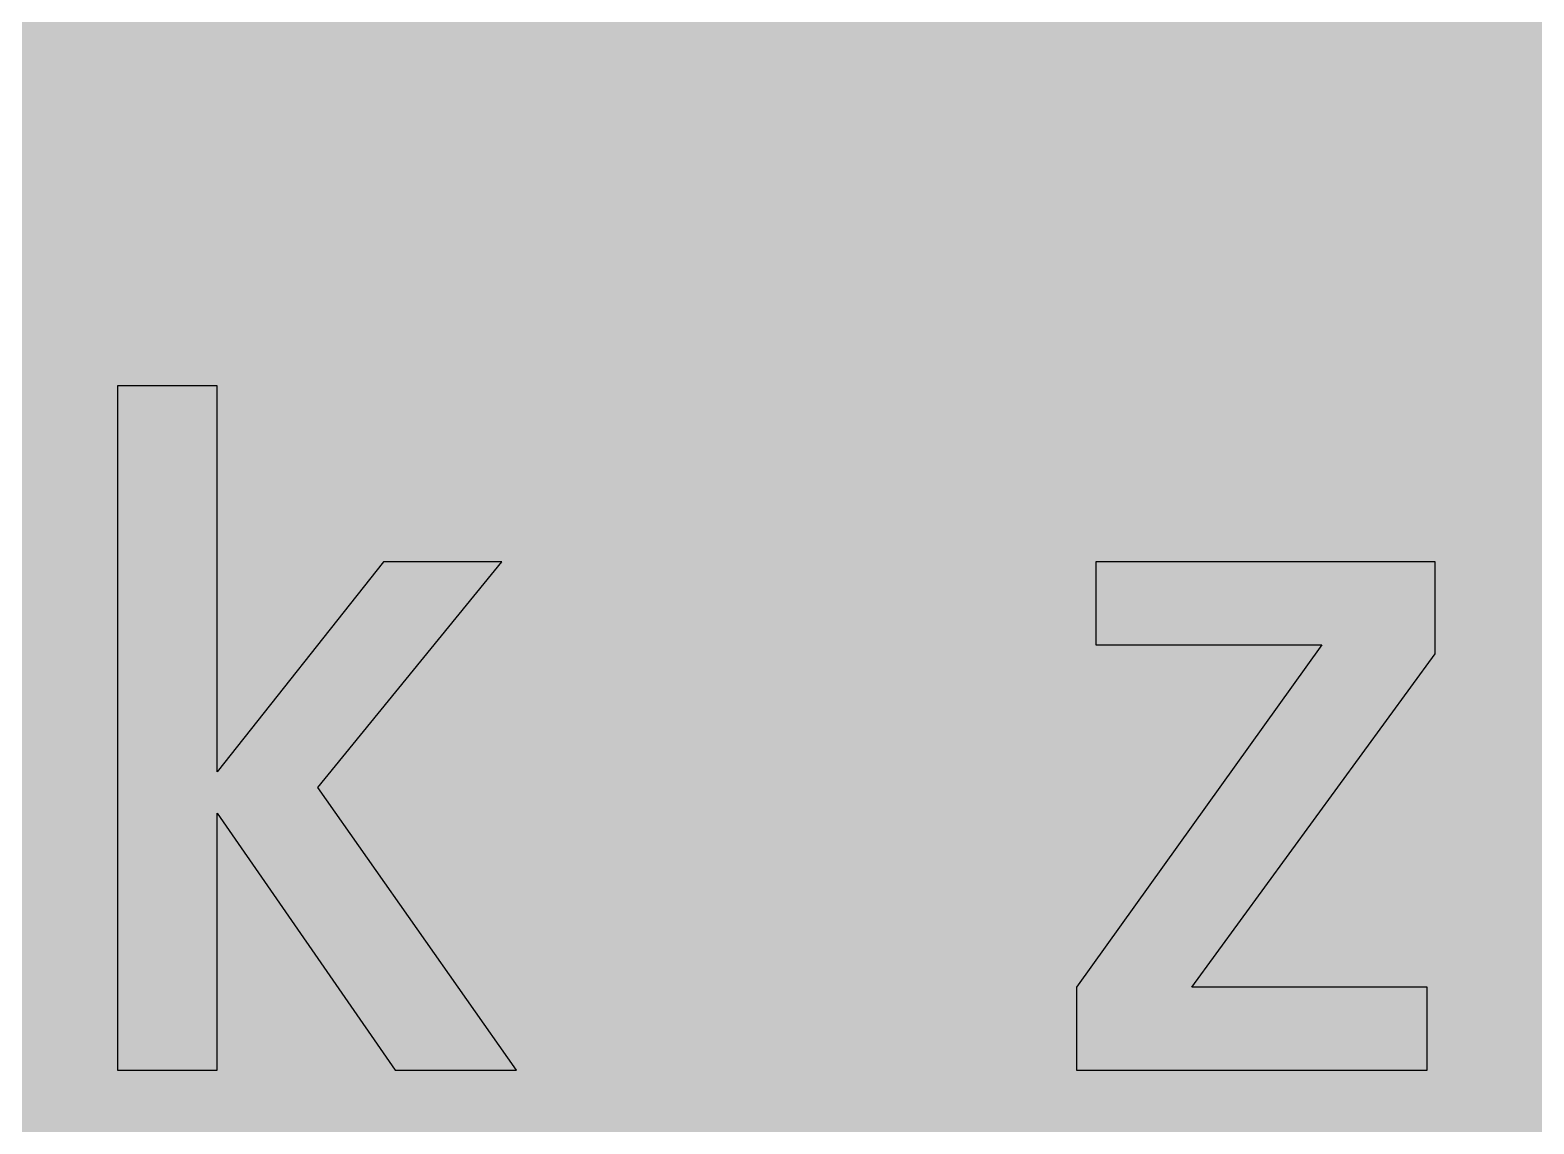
# Model space of a CAD drawing. Header units: millimetres. Extents: x 0 to 212, y 0 to 159.
# Drawn here: x 54.3 to 108.6, y 66.9 to 106.4 of the extents above; entities that cross this region are included whole.
import ezdxf

# ---------------------------------------------------------------- set-up
doc = ezdxf.new("R2010")
doc.units = ezdxf.units.MM

msp = doc.modelspace()

# ---------------------------------------------------------------- hatches: boundary and pattern name
for color, points in [(254, [(14.1633, 0.0536), (13.9878, 0.0533), (13.8125, 0.0559), (13.6373, 0.061), (13.462, 0.0686), (13.2893, 0.0787), (13.114, 0.0914), (12.9413, 0.1041), (12.7686, 0.1219), (12.5959, 0.1397), (12.4231, 0.16), (12.2504, 0.1829), (12.0777, 0.2057), (11.9075, 0.2337), (11.7373, 0.2616), (11.5672, 0.2921), (11.397, 0.3251), (11.2268, 0.3607), (11.0592, 0.3988), (10.8915, 0.4369), (10.7239, 0.4775), (10.5562, 0.5207), (10.3886, 0.5664), (10.2235, 0.6121), (10.0584, 0.6629), (9.8933, 0.7137), (9.7307, 0.7671), (9.5682, 0.8204), (9.4056, 0.8788), (9.2431, 0.9373), (9.083, 0.9982), (8.923, 1.0617), (8.763, 1.1252), (8.6055, 1.1938), (8.4455, 1.2624), (8.2906, 1.331), (8.1331, 1.4046), (7.9781, 1.4783), (7.8232, 1.5545), (7.6708, 1.6332), (7.5184, 1.7145), (7.366, 1.7958), (7.2161, 1.8796), (7.0663, 1.966), (6.919, 2.0523), (6.7716, 2.1438), (6.6243, 2.2352), (6.4795, 2.3266), (6.3348, 2.4232), (6.19, 2.5197), (6.0477, 2.6187), (5.908, 2.7178), (5.7683, 2.8194), (5.6286, 2.9235), (5.4915, 3.0302), (5.3543, 3.1369), (5.2197, 3.2461), (5.0851, 3.3579), (4.953, 3.4722), (4.8209, 3.5865), (4.6914, 3.7033), (4.5644, 3.8202), (4.4348, 3.9395), (4.3104, 4.0615), (4.1859, 4.1859), (4.0615, 4.3104), (3.9395, 4.4348), (3.8202, 4.5618), (3.7033, 4.6914), (3.5865, 4.8209), (3.4722, 4.953), (3.3579, 5.0851), (3.2487, 5.2197), (3.1369, 5.3543), (3.0302, 5.4915), (2.9235, 5.6286), (2.8194, 5.7683), (2.7178, 5.908), (2.6187, 6.0477), (2.5197, 6.19), (2.4232, 6.3348), (2.3266, 6.477), (2.2352, 6.6243), (2.1438, 6.7691), (2.0523, 6.919), (1.966, 7.0663), (1.8796, 7.2161), (1.7958, 7.366), (1.7145, 7.5184), (1.6332, 7.6708), (1.5545, 7.8232), (1.4783, 7.9781), (1.4046, 8.1331), (1.331, 8.2906), (1.2598, 8.4455), (1.1913, 8.603), (1.1252, 8.763), (1.0592, 8.923), (0.9982, 9.083), (0.9373, 9.2431), (0.8763, 9.4056), (0.8204, 9.5682), (0.7645, 9.7307), (0.7112, 9.8933), (0.6604, 10.0584), (0.6121, 10.2235), (0.5639, 10.3911), (0.5207, 10.5562), (0.4775, 10.7239), (0.4343, 10.8915), (0.3962, 11.0592), (0.3607, 11.2268), (0.3251, 11.397), (0.2921, 11.5672), (0.2616, 11.7373), (0.2311, 11.9075), (0.2057, 12.0802), (0.1803, 12.2504), (0.1575, 12.4231), (0.1372, 12.5959), (0.1194, 12.7686), (0.1041, 12.9413), (0.0889, 13.1166), (0.0787, 13.2893), (0.0686, 13.4645), (0.061, 13.6373), (0.0559, 13.8125), (0.0508, 13.9878), (0.0508, 14.163), (0.0522, 144.6925), (0.0508, 144.8664), (0.0559, 145.0416), (0.061, 145.2169), (0.0686, 145.3896), (0.0787, 145.5649), (0.0889, 145.7376), (0.1041, 145.9128), (0.1194, 146.0856), (0.1372, 146.2583), (0.1575, 146.431), (0.1803, 146.6037), (0.2057, 146.7739), (0.2311, 146.9466), (0.2616, 147.1168), (0.2921, 147.287), (0.3251, 147.4572), (0.3607, 147.6248), (0.3962, 147.795), (0.4343, 147.9626), (0.4775, 148.1303), (0.5207, 148.2979), (0.5639, 148.463), (0.6121, 148.6281), (0.6604, 148.7932), (0.7112, 148.9583), (0.7645, 149.1234), (0.8204, 149.286), (0.8763, 149.4485), (0.9373, 149.6111), (0.9982, 149.7711), (1.0592, 149.9311), (1.1252, 150.0911), (1.1913, 150.2486), (1.2598, 150.4061), (1.331, 150.5636), (1.4046, 150.7185), (1.4783, 150.876), (1.5545, 151.0284), (1.6332, 151.1833), (1.7145, 151.3357), (1.7958, 151.4856), (1.8796, 151.638), (1.966, 151.7879), (2.0523, 151.9352), (2.1438, 152.0825), (2.2352, 152.2298), (2.3266, 152.3746), (2.4232, 152.5194), (2.5197, 152.6616), (2.6187, 152.8039), (2.7178, 152.9461), (2.8194, 153.0858), (2.9235, 153.2255), (3.0302, 153.3627), (3.1369, 153.4973), (3.2487, 153.6344), (3.3579, 153.7665), (3.4722, 153.8986), (3.5865, 154.0307), (3.7033, 154.1602), (3.8202, 154.2898), (3.9395, 154.4168), (4.0615, 154.5438), (4.1859, 154.6682), (4.3104, 154.7901), (4.4348, 154.9121), (4.5644, 155.034), (4.6914, 155.1508), (4.8209, 155.2677), (4.953, 155.382), (5.0851, 155.4937), (5.2197, 155.6055), (5.3543, 155.7147), (5.4915, 155.8239), (5.6286, 155.9281), (5.7683, 156.0322), (5.908, 156.1338), (6.0477, 156.2354), (6.19, 156.3345), (6.3348, 156.431), (6.4795, 156.525), (6.6243, 156.6189), (6.7716, 156.7104), (6.919, 156.7993), (7.0663, 156.8882), (7.2161, 156.9745), (7.366, 157.0584), (7.5184, 157.1396), (7.6708, 157.2209), (7.8232, 157.2971), (7.9781, 157.3733), (8.1331, 157.4495), (8.2906, 157.5206), (8.4455, 157.5918), (8.6055, 157.6603), (8.763, 157.7289), (8.923, 157.7924), (9.083, 157.8559), (9.2431, 157.9169), (9.4056, 157.9753), (9.5682, 158.0337), (9.7307, 158.0871), (9.8933, 158.1404), (10.0584, 158.1912), (10.2235, 158.242), (10.3886, 158.2877), (10.5562, 158.3334), (10.7239, 158.3766), (10.8915, 158.4173), (11.0592, 158.4579), (11.2268, 158.4935), (11.397, 158.529), (11.5672, 158.562), (11.7373, 158.5925), (11.9075, 158.6205), (12.0777, 158.6484), (12.2504, 158.6713), (12.4231, 158.6941), (12.5959, 158.7144), (12.7686, 158.7322), (12.9413, 158.75), (13.114, 158.7627), (13.2893, 158.7754), (13.462, 158.7856), (13.6373, 158.7932), (13.8125, 158.7983), (13.9878, 158.8008), (14.163, 158.8033), (197.6078, 158.8036), (197.7822, 158.8008), (197.9574, 158.7983), (198.1327, 158.7932), (198.3054, 158.7856), (198.4807, 158.7754), (198.6534, 158.7627), (198.8287, 158.75), (199.0014, 158.7322), (199.1741, 158.7144), (199.3468, 158.6941), (199.5195, 158.6713), (199.6897, 158.6484), (199.8624, 158.6205), (200.0326, 158.5925), (200.2028, 158.562), (200.373, 158.529), (200.5432, 158.4935), (200.7108, 158.4579), (200.8784, 158.4173), (201.0461, 158.3766), (201.2137, 158.3334), (201.3788, 158.2877), (201.5465, 158.242), (201.7116, 158.1912), (201.8767, 158.1404), (202.0392, 158.0871), (202.2018, 158.0337), (202.3643, 157.9753), (202.5269, 157.9169), (202.6869, 157.8559), (202.8469, 157.7924), (203.007, 157.7289), (203.167, 157.6603), (203.3245, 157.5918), (203.4794, 157.5206), (203.6369, 157.4495), (203.7918, 157.3733), (203.9468, 157.2971), (204.0992, 157.2209), (204.2516, 157.1396), (204.404, 157.0584), (204.5538, 156.9745), (204.7037, 156.8882), (204.8535, 156.7993), (205.0009, 156.7104), (205.1456, 156.6189), (205.293, 156.525), (205.4352, 156.431), (205.58, 156.3345), (205.7222, 156.2354), (205.8619, 156.1338), (206.0016, 156.0322), (206.1413, 155.9281), (206.2785, 155.8239), (206.4156, 155.7147), (206.5503, 155.6055), (206.6849, 155.4937), (206.817, 155.382), (206.949, 155.2677), (207.0786, 155.1508), (207.2081, 155.034), (207.3351, 154.9121), (207.4596, 154.7901), (207.584, 154.6682), (207.7085, 154.5438), (207.8304, 154.4168), (207.9498, 154.2898), (208.0666, 154.1602), (208.1835, 154.0307), (208.2978, 153.8986), (208.4121, 153.7665), (208.5238, 153.6344), (208.6331, 153.4973), (208.7397, 153.3627), (208.8464, 153.2255), (208.9506, 153.0858), (209.0522, 152.9461), (209.1512, 152.8039), (209.2503, 152.6616), (209.3468, 152.5194), (209.4433, 152.3746), (209.5348, 152.2298), (209.6262, 152.0825), (209.7176, 151.9352), (209.804, 151.7879), (209.8904, 151.638), (209.9742, 151.4856), (210.0555, 151.3357), (210.1367, 151.1833), (210.2155, 151.0284), (210.2917, 150.876), (210.3653, 150.7185), (210.439, 150.5636), (210.5076, 150.4061), (210.5762, 150.2486), (210.6447, 150.0911), (210.7082, 149.9311), (210.7717, 149.7711), (210.8327, 149.6111), (210.8911, 149.4485), (210.9495, 149.286), (211.0029, 149.1234), (211.0562, 148.9583), (211.107, 148.7932), (211.1578, 148.6281), (211.2035, 148.463), (211.2493, 148.2979), (211.2924, 148.1303), (211.3331, 147.9626), (211.3712, 147.795), (211.4093, 147.6248), (211.4448, 147.4572), (211.4779, 147.287), (211.5083, 147.1168), (211.5363, 146.9466), (211.5642, 146.7739), (211.5871, 146.6037), (211.6099, 146.431), (211.6303, 146.2583), (211.648, 146.0856), (211.6658, 145.9128), (211.6785, 145.7376), (211.6912, 145.5649), (211.7014, 145.3896), (211.709, 145.2169), (211.7141, 145.0416), (211.7166, 144.8664), (211.7166, 144.6911), (211.7189, 14.1647), (211.7166, 13.9878), (211.7141, 13.8125), (211.709, 13.6373), (211.7014, 13.4645), (211.6912, 13.2893), (211.6785, 13.1166), (211.6658, 12.9413), (211.648, 12.7686), (211.6303, 12.5959), (211.6099, 12.4231), (211.5871, 12.2504), (211.5642, 12.0802), (211.5363, 11.9075), (211.5083, 11.7373), (211.4779, 11.5672), (211.4448, 11.397), (211.4093, 11.2268), (211.3712, 11.0592), (211.3331, 10.8915), (211.2924, 10.7239), (211.2493, 10.5562), (211.2035, 10.3911), (211.1578, 10.2235), (211.107, 10.0584), (211.0562, 9.8933), (211.0029, 9.7307), (210.9495, 9.5682), (210.8911, 9.4056), (210.8327, 9.2431), (210.7717, 9.083), (210.7082, 8.923), (210.6447, 8.763), (210.5762, 8.603), (210.5076, 8.4455), (210.439, 8.2906), (210.3653, 8.1331), (210.2917, 7.9781), (210.2155, 7.8232), (210.1367, 7.6708), (210.0555, 7.5184), (209.9742, 7.366), (209.8904, 7.2161), (209.804, 7.0663), (209.7176, 6.919), (209.6262, 6.7691), (209.5348, 6.6243), (209.4433, 6.477), (209.3468, 6.3348), (209.2503, 6.19), (209.1512, 6.0477), (209.0522, 5.908), (208.9506, 5.7683), (208.8464, 5.6286), (208.7397, 5.4915), (208.6331, 5.3543), (208.5238, 5.2197), (208.4121, 5.0851), (208.2978, 4.953), (208.1835, 4.8209), (208.0666, 4.6914), (207.9498, 4.5618), (207.8304, 4.4348), (207.7085, 4.3104), (207.584, 4.1859), (207.4596, 4.0615), (207.3351, 3.9395), (207.2081, 3.8202), (207.0786, 3.7033), (206.949, 3.5865), (206.817, 3.4722), (206.6849, 3.3579), (206.5503, 3.2461), (206.4156, 3.1369), (206.2785, 3.0302), (206.1413, 2.9235), (206.0016, 2.8194), (205.8619, 2.7178), (205.7222, 2.6187), (205.58, 2.5197), (205.4352, 2.4232), (205.293, 2.3266), (205.1456, 2.2352), (205.0009, 2.1438), (204.8535, 2.0523), (204.7037, 1.966), (204.5538, 1.8796), (204.404, 1.7958), (204.2516, 1.7145), (204.0992, 1.6332), (203.9468, 1.5545), (203.7918, 1.4783), (203.6369, 1.4046), (203.4794, 1.331), (203.3245, 1.2624), (203.167, 1.1938), (203.007, 1.1252), (202.8469, 1.0617), (202.6869, 0.9982), (202.5269, 0.9373), (202.3643, 0.8788), (202.2018, 0.8204), (202.0392, 0.7671), (201.8767, 0.7137), (201.7116, 0.6629), (201.5465, 0.6121), (201.3788, 0.5664), (201.2137, 0.5207), (201.0461, 0.4775), (200.8784, 0.4369), (200.7108, 0.3988), (200.5432, 0.3607), (200.373, 0.3251), (200.2028, 0.2921), (200.0326, 0.2616), (199.8624, 0.2337), (199.6897, 0.2057), (199.5195, 0.1829), (199.3468, 0.16), (199.1741, 0.1397), (199.0014, 0.1219), (198.8287, 0.1041), (198.6534, 0.0914), (198.4807, 0.0787), (198.3054, 0.0686), (198.1327, 0.061), (197.9574, 0.0559), (197.7822, 0.0533), (197.6069, 0.0533)]), (59, [(61.0828, 68.8453), (61.0828, 78.1219), (67.5047, 68.8453), (71.8785, 68.8453), (64.7167, 79.0399), (71.3493, 87.1883), (67.08, 87.1883), (61.0828, 79.605), (61.0828, 93.5383), (57.4848, 93.5383), (57.4848, 68.8453)]), (59, [(105.0396, 83.8726), (105.0396, 87.1883), (92.7985, 87.1883), (92.7985, 84.1911), (100.9467, 84.1911), (92.093, 71.8439), (92.093, 68.8453), (104.757, 68.8453), (104.757, 71.8439), (96.2561, 71.8439)])]:
    msp.add_hatch(color=color).paths.add_polyline_path(points)
h = msp.add_hatch(color=59)
edge = h.paths.add_edge_path()
edge.add_line((80.7339, 84.5781), (80.8533, 84.5769))
edge.add_line((80.8533, 84.5769), (80.9701, 84.5744))
edge.add_line((80.9701, 84.5744), (81.087, 84.5744))
edge.add_line((81.087, 84.5744), (81.2013, 84.5693))
edge.add_line((81.2013, 84.5693), (81.313, 84.5668))
edge.add_line((81.313, 84.5668), (81.4222, 84.5617))
edge.add_line((81.4222, 84.5617), (81.5315, 84.5566))
edge.add_line((81.5315, 84.5566), (81.6381, 84.549))
edge.add_line((81.6381, 84.549), (81.7423, 84.5414))
edge.add_line((81.7423, 84.5414), (81.8464, 84.5312))
edge.add_line((81.8464, 84.5312), (81.948, 84.5236))
edge.add_line((81.948, 84.5236), (82.0471, 84.5109))
edge.add_line((82.0471, 84.5109), (82.1436, 84.4982))
edge.add_line((82.1436, 84.4982), (82.2401, 84.4855))
edge.add_line((82.2401, 84.4855), (82.3341, 84.4702))
edge.add_line((82.3341, 84.4702), (82.4255, 84.455))
edge.add_line((82.4255, 84.455), (82.5144, 84.4372))
edge.add_line((82.5144, 84.4372), (82.6033, 84.4194))
edge.add_line((82.6033, 84.4194), (82.6897, 84.3991))
edge.add_line((82.6897, 84.3991), (82.7735, 84.3763))
edge.add_line((82.7735, 84.3763), (82.8548, 84.3534))
edge.add_line((82.8548, 84.3534), (82.9361, 84.328))
edge.add_line((82.9361, 84.328), (83.0148, 84.3026))
edge.add_line((83.0148, 84.3026), (83.091, 84.2747))
edge.add_line((83.091, 84.2747), (83.1672, 84.2467))
edge.add_line((83.1672, 84.2467), (83.2383, 84.2162))
edge.add_line((83.2383, 84.2162), (83.3095, 84.1832))
edge.add_line((83.3095, 84.1832), (83.3806, 84.1502))
edge.add_line((83.3806, 84.1502), (83.4466, 84.1121))
edge.add_line((83.4466, 84.1121), (83.5127, 84.0765))
edge.add_line((83.5127, 84.0765), (83.5762, 84.0359))
edge.add_line((83.5762, 84.0359), (83.6371, 83.9953))
edge.add_line((83.6371, 83.9953), (83.6981, 83.9521))
edge.add_line((83.6981, 83.9521), (83.7565, 83.9064))
edge.add_line((83.7565, 83.9064), (83.8124, 83.8606))
edge.add_line((83.8124, 83.8606), (83.8657, 83.8098))
edge.add_line((83.8657, 83.8098), (83.9191, 83.759))
edge.add_line((83.9191, 83.759), (83.9699, 83.7082))
edge.add_line((83.9699, 83.7082), (84.0181, 83.6524))
edge.add_line((84.0181, 83.6524), (84.0638, 83.5939))
edge.add_line((84.0638, 83.5939), (84.1096, 83.5355))
edge.add_line((84.1096, 83.5355), (84.1527, 83.4746))
edge.add_line((84.1527, 83.4746), (84.1934, 83.4111))
edge.add_line((84.1934, 83.4111), (84.2315, 83.345))
edge.add_line((84.2315, 83.345), (84.2696, 83.2764))
edge.add_line((84.2696, 83.2764), (84.3051, 83.2079))
edge.add_line((84.3051, 83.2079), (84.3382, 83.1342))
edge.add_line((84.3382, 83.1342), (84.3686, 83.058))
edge.add_line((84.3686, 83.058), (84.3991, 82.9818))
edge.add_line((84.3991, 82.9818), (84.4271, 82.9005))
edge.add_line((84.4271, 82.9005), (84.4525, 82.8192))
edge.add_line((84.4525, 82.8192), (84.4753, 82.7354))
edge.add_line((84.4753, 82.7354), (84.4982, 82.6465))
edge.add_line((84.4982, 82.6465), (84.5185, 82.5576))
edge.add_line((84.5185, 82.5576), (84.5363, 82.4636))
edge.add_line((84.5363, 82.4636), (84.5515, 82.3697))
edge.add_line((84.5515, 82.3697), (84.5668, 82.2706))
edge.add_line((84.5668, 82.2706), (84.5795, 82.1715))
edge.add_line((84.5795, 82.1715), (84.5896, 82.0674))
edge.add_line((84.5896, 82.0674), (84.5972, 81.9607))
edge.add_line((84.5972, 81.9607), (84.6049, 81.8515))
edge.add_line((84.6049, 81.8515), (84.6099, 81.7397))
edge.add_line((84.6099, 81.7397), (84.6125, 81.6254))
edge.add_line((84.6125, 81.6254), (84.6125, 81.5086))
edge.add_line((84.6125, 81.5086), (84.6145, 80.0982))
edge.add_line((84.6145, 80.0982), (81.9326, 80.0982))
edge.add_line((81.9326, 80.0982), (81.6813, 80.0964))
edge.add_line((81.6813, 80.0964), (81.4375, 80.0913))
edge.add_line((81.4375, 80.0913), (81.1962, 80.0837))
edge.add_line((81.1962, 80.0837), (80.9574, 80.0735))
edge.add_line((80.9574, 80.0735), (80.7263, 80.0608))
edge.add_line((80.7263, 80.0608), (80.4977, 80.0456))
edge.add_line((80.4977, 80.0456), (80.2716, 80.0278))
edge.add_line((80.2716, 80.0278), (80.0506, 80.0049))
edge.add_line((80.0506, 80.0049), (79.8347, 79.9821))
edge.add_line((79.8347, 79.9821), (79.6214, 79.9541))
edge.add_line((79.6214, 79.9541), (79.4131, 79.9262))
edge.add_line((79.4131, 79.9262), (79.2074, 79.8932))
edge.add_line((79.2074, 79.8932), (79.0067, 79.8576))
edge.add_line((79.0067, 79.8576), (78.8111, 79.8195))
edge.add_line((78.8111, 79.8195), (78.6181, 79.7763))
edge.add_line((78.6181, 79.7763), (78.4301, 79.7331))
edge.add_line((78.4301, 79.7331), (78.2447, 79.6874))
edge.add_line((78.2447, 79.6874), (78.0644, 79.6366))
edge.add_line((78.0644, 79.6366), (77.8866, 79.5833))
edge.add_line((77.8866, 79.5833), (77.7138, 79.5274))
edge.add_line((77.7138, 79.5274), (77.5462, 79.469))
edge.add_line((77.5462, 79.469), (77.3811, 79.408))
edge.add_line((77.3811, 79.408), (77.2211, 79.3445))
edge.add_line((77.2211, 79.3445), (77.0636, 79.2785))
edge.add_line((77.0636, 79.2785), (76.9112, 79.2099))
edge.add_line((76.9112, 79.2099), (76.7613, 79.1362))
edge.add_line((76.7613, 79.1362), (76.6166, 79.06))
edge.add_line((76.6166, 79.06), (76.4769, 78.9838))
edge.add_line((76.4769, 78.9838), (76.3397, 78.9026))
edge.add_line((76.3397, 78.9026), (76.2051, 78.8187))
edge.add_line((76.2051, 78.8187), (76.0781, 78.7324))
edge.add_line((76.0781, 78.7324), (75.9511, 78.6409))
edge.add_line((75.9511, 78.6409), (75.8317, 78.5495))
edge.add_line((75.8317, 78.5495), (75.7123, 78.453))
edge.add_line((75.7123, 78.453), (75.6006, 78.3565))
edge.add_line((75.6006, 78.3565), (75.4913, 78.2549))
edge.add_line((75.4913, 78.2549), (75.3847, 78.1507))
edge.add_line((75.3847, 78.1507), (75.2831, 78.044))
edge.add_line((75.2831, 78.044), (75.1865, 77.9348))
edge.add_line((75.1865, 77.9348), (75.0926, 77.8231))
edge.add_line((75.0926, 77.8231), (75.0011, 77.7088))
edge.add_line((75.0011, 77.7088), (74.9148, 77.5894))
edge.add_line((74.9148, 77.5894), (74.8335, 77.47))
edge.add_line((74.8335, 77.47), (74.7547, 77.3455))
edge.add_line((74.7547, 77.3455), (74.6811, 77.2185))
edge.add_line((74.6811, 77.2185), (74.61, 77.089))
edge.add_line((74.61, 77.089), (74.5439, 76.9569))
edge.add_line((74.5439, 76.9569), (74.4804, 76.8223))
edge.add_line((74.4804, 76.8223), (74.422, 76.6851))
edge.add_line((74.422, 76.6851), (74.3661, 76.5429))
edge.add_line((74.3661, 76.5429), (74.3153, 76.4007))
edge.add_line((74.3153, 76.4007), (74.2671, 76.2533))
edge.add_line((74.2671, 76.2533), (74.2239, 76.106))
edge.add_line((74.2239, 76.106), (74.1832, 75.9536))
edge.add_line((74.1832, 75.9536), (74.1477, 75.7987))
edge.add_line((74.1477, 75.7987), (74.1147, 75.6412))
edge.add_line((74.1147, 75.6412), (74.0867, 75.4786))
edge.add_line((74.0867, 75.4786), (74.0613, 75.3161))
edge.add_line((74.0613, 75.3161), (74.041, 75.151))
edge.add_line((74.041, 75.151), (74.0232, 74.9808))
edge.add_line((74.0232, 74.9808), (74.0105, 74.8081))
edge.add_line((74.0105, 74.8081), (74.0004, 74.6354))
edge.add_line((74.0004, 74.6354), (73.9953, 74.4576))
edge.add_line((73.9953, 74.4576), (73.9927, 74.2772))
edge.add_line((73.9927, 74.2772), (73.9953, 74.0816))
edge.add_line((73.9953, 74.0816), (74.0004, 73.8937))
edge.add_line((74.0004, 73.8937), (74.0105, 73.7083))
edge.add_line((74.0105, 73.7083), (74.0232, 73.5254))
edge.add_line((74.0232, 73.5254), (74.0385, 73.3476))
edge.add_line((74.0385, 73.3476), (74.0588, 73.1723))
edge.add_line((74.0588, 73.1723), (74.0816, 72.9996))
edge.add_line((74.0816, 72.9996), (74.1096, 72.832))
edge.add_line((74.1096, 72.832), (74.1375, 72.6669))
edge.add_line((74.1375, 72.6669), (74.1731, 72.5068))
edge.add_line((74.1731, 72.5068), (74.2086, 72.3494))
edge.add_line((74.2086, 72.3494), (74.2493, 72.197))
edge.add_line((74.2493, 72.197), (74.2925, 72.0471))
edge.add_line((74.2925, 72.0471), (74.3382, 71.8998))
edge.add_line((74.3382, 71.8998), (74.389, 71.755))
edge.add_line((74.389, 71.755), (74.4398, 71.6153))
edge.add_line((74.4398, 71.6153), (74.4982, 71.4781))
edge.add_line((74.4982, 71.4781), (74.5566, 71.3461))
edge.add_line((74.5566, 71.3461), (74.6176, 71.2165))
edge.add_line((74.6176, 71.2165), (74.6836, 71.0895))
edge.add_line((74.6836, 71.0895), (74.7522, 70.9676))
edge.add_line((74.7522, 70.9676), (74.8233, 70.8457))
edge.add_line((74.8233, 70.8457), (74.897, 70.7288))
edge.add_line((74.897, 70.7288), (74.9732, 70.6171))
edge.add_line((74.9732, 70.6171), (75.0545, 70.5053))
edge.add_line((75.0545, 70.5053), (75.1383, 70.3986))
edge.add_line((75.1383, 70.3986), (75.2221, 70.2945))
edge.add_line((75.2221, 70.2945), (75.311, 70.1954))
edge.add_line((75.311, 70.1954), (75.4024, 70.0964))
edge.add_line((75.4024, 70.0964), (75.4964, 70.0024))
edge.add_line((75.4964, 70.0024), (75.5929, 69.911))
edge.add_line((75.5929, 69.911), (75.692, 69.8221))
edge.add_line((75.692, 69.8221), (75.7936, 69.7382))
edge.add_line((75.7936, 69.7382), (75.8977, 69.6544))
edge.add_line((75.8977, 69.6544), (76.0044, 69.5757))
edge.add_line((76.0044, 69.5757), (76.1136, 69.4995))
edge.add_line((76.1136, 69.4995), (76.2254, 69.4258))
edge.add_line((76.2254, 69.4258), (76.3397, 69.3547))
edge.add_line((76.3397, 69.3547), (76.4565, 69.2887))
edge.add_line((76.4565, 69.2887), (76.5759, 69.2252))
edge.add_line((76.5759, 69.2252), (76.6978, 69.1617))
edge.add_line((76.6978, 69.1617), (76.8223, 69.1032))
edge.add_line((76.8223, 69.1032), (76.9468, 69.0474))
edge.add_line((76.9468, 69.0474), (77.0763, 68.994))
edge.add_line((77.0763, 68.994), (77.2058, 68.9432))
edge.add_line((77.2058, 68.9432), (77.3379, 68.8975))
edge.add_line((77.3379, 68.8975), (77.4725, 68.8518))
edge.add_line((77.4725, 68.8518), (77.6097, 68.8086))
edge.add_line((77.6097, 68.8086), (77.7494, 68.7705))
edge.add_line((77.7494, 68.7705), (77.8916, 68.7324))
edge.add_line((77.8916, 68.7324), (78.0339, 68.6994))
edge.add_line((78.0339, 68.6994), (78.1787, 68.6689))
edge.add_line((78.1787, 68.6689), (78.326, 68.6384))
edge.add_line((78.326, 68.6384), (78.4733, 68.613))
edge.add_line((78.4733, 68.613), (78.6257, 68.5902))
edge.add_line((78.6257, 68.5902), (78.7781, 68.5698))
edge.add_line((78.7781, 68.5698), (78.933, 68.5495))
edge.add_line((78.933, 68.5495), (79.088, 68.5343))
edge.add_line((79.088, 68.5343), (79.2455, 68.5216))
edge.add_line((79.2455, 68.5216), (79.4055, 68.5114))
edge.add_line((79.4055, 68.5114), (79.568, 68.5013))
edge.add_line((79.568, 68.5013), (79.7306, 68.4962))
edge.add_line((79.7306, 68.4962), (79.8957, 68.4936))
edge.add_line((79.8957, 68.4936), (80.0608, 68.4911))
edge.add_line((80.0608, 68.4911), (80.1853, 68.4911))
edge.add_line((80.1853, 68.4911), (80.3046, 68.4936))
edge.add_line((80.3046, 68.4936), (80.4266, 68.4987))
edge.add_line((80.4266, 68.4987), (80.5434, 68.5038))
edge.add_line((80.5434, 68.5038), (80.6602, 68.514))
edge.add_line((80.6602, 68.514), (80.7745, 68.5216))
edge.add_line((80.7745, 68.5216), (80.8863, 68.5343))
edge.add_line((80.8863, 68.5343), (80.9981, 68.5444))
edge.add_line((80.9981, 68.5444), (81.1073, 68.5597))
edge.add_line((81.1073, 68.5597), (81.2165, 68.5749))
edge.add_line((81.2165, 68.5749), (81.3232, 68.5927))
edge.add_line((81.3232, 68.5927), (81.4273, 68.6105))
edge.add_line((81.4273, 68.6105), (81.5315, 68.6308))
edge.add_line((81.5315, 68.6308), (81.6331, 68.6537))
edge.add_line((81.6331, 68.6537), (81.7321, 68.6765))
edge.add_line((81.7321, 68.6765), (81.8312, 68.7019))
edge.add_line((81.8312, 68.7019), (81.9277, 68.7273))
edge.add_line((81.9277, 68.7273), (82.0242, 68.7553))
edge.add_line((82.0242, 68.7553), (82.1182, 68.7832))
edge.add_line((82.1182, 68.7832), (82.2096, 68.8137))
edge.add_line((82.2096, 68.8137), (82.3011, 68.8442))
edge.add_line((82.3011, 68.8442), (82.39, 68.8772))
edge.add_line((82.39, 68.8772), (82.4789, 68.9127))
edge.add_line((82.4789, 68.9127), (82.5652, 68.9458))
edge.add_line((82.5652, 68.9458), (82.6516, 68.9839))
edge.add_line((82.6516, 68.9839), (82.7354, 69.022))
edge.add_line((82.7354, 69.022), (82.8167, 69.0601))
edge.add_line((82.8167, 69.0601), (82.898, 69.1007))
edge.add_line((82.898, 69.1007), (82.9793, 69.1413))
edge.add_line((82.9793, 69.1413), (83.058, 69.1845))
edge.add_line((83.058, 69.1845), (83.1342, 69.2277))
edge.add_line((83.1342, 69.2277), (83.2104, 69.2709))
edge.add_line((83.2104, 69.2709), (83.2841, 69.3166))
edge.add_line((83.2841, 69.3166), (83.3577, 69.3649))
edge.add_line((83.3577, 69.3649), (83.4314, 69.4106))
edge.add_line((83.4314, 69.4106), (83.5, 69.4588))
edge.add_line((83.5, 69.4588), (83.5711, 69.5096))
edge.add_line((83.5711, 69.5096), (83.6397, 69.5604))
edge.add_line((83.6397, 69.5604), (83.7057, 69.6112))
edge.add_line((83.7057, 69.6112), (83.7717, 69.6646))
edge.add_line((83.7717, 69.6646), (83.8378, 69.7179))
edge.add_line((83.8378, 69.7179), (83.9013, 69.7713))
edge.add_line((83.9013, 69.7713), (83.9622, 69.8271))
edge.add_line((83.9622, 69.8271), (84.0232, 69.883))
edge.add_line((84.0232, 69.883), (84.0842, 69.9389))
edge.add_line((84.0842, 69.9389), (84.1426, 69.9973))
edge.add_line((84.1426, 69.9973), (84.201, 70.0532))
edge.add_line((84.201, 70.0532), (84.2594, 70.1142))
edge.add_line((84.2594, 70.1142), (84.3153, 70.1726))
edge.add_line((84.3153, 70.1726), (84.3686, 70.2335))
edge.add_line((84.3686, 70.2335), (84.4245, 70.2945))
edge.add_line((84.4245, 70.2945), (84.4753, 70.3555))
edge.add_line((84.4753, 70.3555), (84.5287, 70.419))
edge.add_line((84.5287, 70.419), (84.5795, 70.4799))
edge.add_line((84.5795, 70.4799), (84.6277, 70.5434))
edge.add_line((84.6277, 70.5434), (84.6785, 70.6069))
edge.add_line((84.6785, 70.6069), (84.7268, 70.673))
edge.add_line((84.7268, 70.673), (84.7725, 70.7365))
edge.add_line((84.7725, 70.7365), (84.8182, 70.8025))
edge.add_line((84.8182, 70.8025), (84.8639, 70.8685))
edge.add_line((84.8639, 70.8685), (84.9071, 70.9346))
edge.add_line((84.9071, 70.9346), (84.9528, 71.0032))
edge.add_line((84.9528, 71.0032), (84.9935, 71.0692))
edge.add_line((84.9935, 71.0692), (85.0367, 71.1378))
edge.add_line((85.0367, 71.1378), (85.4964, 68.8453))
edge.add_line((85.4964, 68.8453), (88.2124, 68.8453))
edge.add_line((88.2124, 68.8453), (88.2124, 81.7217))
edge.add_line((88.2124, 81.7217), (88.2091, 81.8972))
edge.add_line((88.2091, 81.8972), (88.2066, 82.0699))
edge.add_line((88.2066, 82.0699), (88.199, 82.2401))
edge.add_line((88.199, 82.2401), (88.1888, 82.4078))
edge.add_line((88.1888, 82.4078), (88.1761, 82.5729))
edge.add_line((88.1761, 82.5729), (88.1609, 82.7354))
edge.add_line((88.1609, 82.7354), (88.1405, 82.8954))
edge.add_line((88.1405, 82.8954), (88.1202, 83.0529))
edge.add_line((88.1202, 83.0529), (88.0948, 83.2104))
edge.add_line((88.0948, 83.2104), (88.0669, 83.3628))
edge.add_line((88.0669, 83.3628), (88.0364, 83.5127))
edge.add_line((88.0364, 83.5127), (88.0008, 83.66))
edge.add_line((88.0008, 83.66), (87.9627, 83.8048))
edge.add_line((87.9627, 83.8048), (87.9221, 83.947))
edge.add_line((87.9221, 83.947), (87.8789, 84.0842))
edge.add_line((87.8789, 84.0842), (87.8332, 84.2213))
edge.add_line((87.8332, 84.2213), (87.7824, 84.3559))
edge.add_line((87.7824, 84.3559), (87.7291, 84.488))
edge.add_line((87.7291, 84.488), (87.6706, 84.6176))
edge.add_line((87.6706, 84.6176), (87.6097, 84.742))
edge.add_line((87.6097, 84.742), (87.5462, 84.8665))
edge.add_line((87.5462, 84.8665), (87.4801, 84.9859))
edge.add_line((87.4801, 84.9859), (87.409, 85.1052))
edge.add_line((87.409, 85.1052), (87.3354, 85.2195))
edge.add_line((87.3354, 85.2195), (87.2566, 85.3338))
edge.add_line((87.2566, 85.3338), (87.1753, 85.4431))
edge.add_line((87.1753, 85.4431), (87.0915, 85.5497))
edge.add_line((87.0915, 85.5497), (87.0026, 85.6539))
edge.add_line((87.0026, 85.6539), (86.9086, 85.7555))
edge.add_line((86.9086, 85.7555), (86.8121, 85.8545))
edge.add_line((86.8121, 85.8545), (86.7131, 85.9511))
edge.add_line((86.7131, 85.9511), (86.6089, 86.045))
edge.add_line((86.6089, 86.045), (86.5022, 86.1365))
edge.add_line((86.5022, 86.1365), (86.3905, 86.2254))
edge.add_line((86.3905, 86.2254), (86.2762, 86.3092))
edge.add_line((86.2762, 86.3092), (86.1568, 86.393))
edge.add_line((86.1568, 86.393), (86.0349, 86.4718))
edge.add_line((86.0349, 86.4718), (85.9079, 86.548))
edge.add_line((85.9079, 86.548), (85.7758, 86.6216))
edge.add_line((85.7758, 86.6216), (85.6412, 86.6927))
edge.add_line((85.6412, 86.6927), (85.504, 86.7613))
edge.add_line((85.504, 86.7613), (85.3592, 86.8274))
edge.add_line((85.3592, 86.8274), (85.2145, 86.8909))
edge.add_line((85.2145, 86.8909), (85.0621, 86.9493))
edge.add_line((85.0621, 86.9493), (84.9071, 87.0077))
edge.add_line((84.9071, 87.0077), (84.7471, 87.061))
edge.add_line((84.7471, 87.061), (84.5845, 87.1118))
edge.add_line((84.5845, 87.1118), (84.4144, 87.1601))
edge.add_line((84.4144, 87.1601), (84.2442, 87.2058))
edge.add_line((84.2442, 87.2058), (84.0664, 87.249))
edge.add_line((84.0664, 87.249), (83.886, 87.2896))
edge.add_line((83.886, 87.2896), (83.7006, 87.3252))
edge.add_line((83.7006, 87.3252), (83.5101, 87.3608))
edge.add_line((83.5101, 87.3608), (83.3145, 87.3912))
edge.add_line((83.3145, 87.3912), (83.1164, 87.4192))
edge.add_line((83.1164, 87.4192), (82.9132, 87.4446))
edge.add_line((82.9132, 87.4446), (82.7049, 87.4674))
edge.add_line((82.7049, 87.4674), (82.4916, 87.4852))
edge.add_line((82.4916, 87.4852), (82.2757, 87.503))
edge.add_line((82.2757, 87.503), (82.0547, 87.5157))
edge.add_line((82.0547, 87.5157), (81.8261, 87.5259))
edge.add_line((81.8261, 87.5259), (81.595, 87.5335))
edge.add_line((81.595, 87.5335), (81.3613, 87.5386))
edge.add_line((81.3613, 87.5386), (81.12, 87.5386))
edge.add_line((81.12, 87.5386), (81.0133, 87.5386))
edge.add_line((81.0133, 87.5386), (80.9041, 87.5386))
edge.add_line((80.9041, 87.5386), (80.7974, 87.536))
edge.add_line((80.7974, 87.536), (80.6933, 87.5335))
edge.add_line((80.6933, 87.5335), (80.5866, 87.5309))
edge.add_line((80.5866, 87.5309), (80.4799, 87.5259))
edge.add_line((80.4799, 87.5259), (80.3758, 87.5208))
edge.add_line((80.3758, 87.5208), (80.2691, 87.5157))
edge.add_line((80.2691, 87.5157), (80.1649, 87.5106))
edge.add_line((80.1649, 87.5106), (80.0608, 87.503))
edge.add_line((80.0608, 87.503), (79.9567, 87.4954))
edge.add_line((79.9567, 87.4954), (79.8551, 87.4878))
edge.add_line((79.8551, 87.4878), (79.7509, 87.4776))
edge.add_line((79.7509, 87.4776), (79.6468, 87.47))
edge.add_line((79.6468, 87.47), (79.5452, 87.4598))
edge.add_line((79.5452, 87.4598), (79.4436, 87.4497))
edge.add_line((79.4436, 87.4497), (79.342, 87.437))
edge.add_line((79.342, 87.437), (79.2404, 87.4268))
edge.add_line((79.2404, 87.4268), (79.1388, 87.4141))
edge.add_line((79.1388, 87.4141), (79.0397, 87.4014))
edge.add_line((79.0397, 87.4014), (78.9407, 87.3887))
edge.add_line((78.9407, 87.3887), (78.8391, 87.3735))
edge.add_line((78.8391, 87.3735), (78.74, 87.3582))
edge.add_line((78.74, 87.3582), (78.6435, 87.3455))
edge.add_line((78.6435, 87.3455), (78.5444, 87.3303))
edge.add_line((78.5444, 87.3303), (78.4454, 87.3125))
edge.add_line((78.4454, 87.3125), (78.3488, 87.2973))
edge.add_line((78.3488, 87.2973), (78.2523, 87.2795))
edge.add_line((78.2523, 87.2795), (78.1558, 87.2642))
edge.add_line((78.1558, 87.2642), (78.0593, 87.2465))
edge.add_line((78.0593, 87.2465), (77.9653, 87.2287))
edge.add_line((77.9653, 87.2287), (77.8688, 87.2084))
edge.add_line((77.8688, 87.2084), (77.7748, 87.1906))
edge.add_line((77.7748, 87.1906), (77.6808, 87.1703))
edge.add_line((77.6808, 87.1703), (77.5894, 87.1525))
edge.add_line((77.5894, 87.1525), (77.4954, 87.1322))
edge.add_line((77.4954, 87.1322), (77.404, 87.1118))
edge.add_line((77.404, 87.1118), (77.31, 87.0915))
edge.add_line((77.31, 87.0915), (77.2185, 87.0712))
edge.add_line((77.2185, 87.0712), (77.1296, 87.0483))
edge.add_line((77.1296, 87.0483), (77.0382, 87.028))
edge.add_line((77.0382, 87.028), (76.9493, 87.0052))
edge.add_line((76.9493, 87.0052), (76.8604, 86.9848))
edge.add_line((76.8604, 86.9848), (76.7715, 86.962))
edge.add_line((76.7715, 86.962), (76.6826, 86.9391))
edge.add_line((76.6826, 86.9391), (76.5962, 86.9163))
edge.add_line((76.5962, 86.9163), (76.5073, 86.8934))
edge.add_line((76.5073, 86.8934), (76.421, 86.8705))
edge.add_line((76.421, 86.8705), (76.3372, 86.8477))
edge.add_line((76.3372, 86.8477), (76.2508, 86.8248))
edge.add_line((76.2508, 86.8248), (76.167, 86.7994))
edge.add_line((76.167, 86.7994), (76.0832, 86.7766))
edge.add_line((76.0832, 86.7766), (75.9993, 86.7537))
edge.add_line((75.9993, 86.7537), (75.9155, 86.7283))
edge.add_line((75.9155, 86.7283), (75.8342, 86.7029))
edge.add_line((75.8342, 86.7029), (75.753, 86.68))
edge.add_line((75.753, 86.68), (75.6717, 86.6546))
edge.add_line((75.6717, 86.6546), (75.5904, 86.6318))
edge.add_line((75.5904, 86.6318), (75.5117, 86.6064))
edge.add_line((75.5117, 86.6064), (75.4329, 86.581))
edge.add_line((75.4329, 86.581), (75.3542, 86.5581))
edge.add_line((75.3542, 86.5581), (75.2754, 86.5327))
edge.add_line((75.2754, 86.5327), (75.1992, 86.5073))
edge.add_line((75.1992, 86.5073), (75.123, 86.4819))
edge.add_line((75.123, 86.4819), (75.9714, 83.7664))
edge.add_line((75.9714, 83.7664), (76.0501, 83.7895))
edge.add_line((76.0501, 83.7895), (76.1314, 83.8149))
edge.add_line((76.1314, 83.8149), (76.2127, 83.8378))
edge.add_line((76.2127, 83.8378), (76.294, 83.8606))
edge.add_line((76.294, 83.8606), (76.3753, 83.8835))
edge.add_line((76.3753, 83.8835), (76.4565, 83.9064))
edge.add_line((76.4565, 83.9064), (76.5378, 83.9292))
edge.add_line((76.5378, 83.9292), (76.6191, 83.9521))
edge.add_line((76.6191, 83.9521), (76.7004, 83.9724))
edge.add_line((76.7004, 83.9724), (76.7817, 83.9953))
edge.add_line((76.7817, 83.9953), (76.8604, 84.0156))
edge.add_line((76.8604, 84.0156), (76.9417, 84.0359))
edge.add_line((76.9417, 84.0359), (77.023, 84.0562))
edge.add_line((77.023, 84.0562), (77.1042, 84.0765))
edge.add_line((77.1042, 84.0765), (77.183, 84.0969))
edge.add_line((77.183, 84.0969), (77.2643, 84.1146))
edge.add_line((77.2643, 84.1146), (77.3455, 84.135))
edge.add_line((77.3455, 84.135), (77.4243, 84.1527))
edge.add_line((77.4243, 84.1527), (77.5056, 84.1705))
edge.add_line((77.5056, 84.1705), (77.5843, 84.1883))
edge.add_line((77.5843, 84.1883), (77.663, 84.2061))
edge.add_line((77.663, 84.2061), (77.7443, 84.2213))
edge.add_line((77.7443, 84.2213), (77.8231, 84.2391))
edge.add_line((77.8231, 84.2391), (77.9018, 84.2543))
edge.add_line((77.9018, 84.2543), (77.9805, 84.2696))
edge.add_line((77.9805, 84.2696), (78.0593, 84.2848))
edge.add_line((78.0593, 84.2848), (78.1355, 84.3001))
edge.add_line((78.1355, 84.3001), (78.2142, 84.3153))
edge.add_line((78.2142, 84.3153), (78.293, 84.328))
edge.add_line((78.293, 84.328), (78.3692, 84.3432))
edge.add_line((78.3692, 84.3432), (78.4454, 84.3559))
edge.add_line((78.4454, 84.3559), (78.5241, 84.3686))
edge.add_line((78.5241, 84.3686), (78.6003, 84.3813))
edge.add_line((78.6003, 84.3813), (78.674, 84.394))
edge.add_line((78.674, 84.394), (78.7502, 84.4067))
edge.add_line((78.7502, 84.4067), (78.8264, 84.4169))
edge.add_line((78.8264, 84.4169), (78.9, 84.4296))
edge.add_line((78.9, 84.4296), (78.9762, 84.4398))
edge.add_line((78.9762, 84.4398), (79.0499, 84.4499))
edge.add_line((79.0499, 84.4499), (79.1235, 84.4601))
edge.add_line((79.1235, 84.4601), (79.1972, 84.4702))
edge.add_line((79.1972, 84.4702), (79.2683, 84.4779))
edge.add_line((79.2683, 84.4779), (79.342, 84.488))
edge.add_line((79.342, 84.488), (79.4131, 84.4956))
edge.add_line((79.4131, 84.4956), (79.4842, 84.5033))
edge.add_line((79.4842, 84.5033), (79.5553, 84.5109))
edge.add_line((79.5553, 84.5109), (79.6265, 84.5185))
edge.add_line((79.6265, 84.5185), (79.695, 84.5236))
edge.add_line((79.695, 84.5236), (79.7636, 84.5312))
edge.add_line((79.7636, 84.5312), (79.8347, 84.5363))
edge.add_line((79.8347, 84.5363), (79.9008, 84.5414))
edge.add_line((79.9008, 84.5414), (79.9694, 84.5464))
edge.add_line((79.9694, 84.5464), (80.0354, 84.5515))
edge.add_line((80.0354, 84.5515), (80.104, 84.5566))
edge.add_line((80.104, 84.5566), (80.17, 84.5591))
edge.add_line((80.17, 84.5591), (80.2335, 84.5642))
edge.add_line((80.2335, 84.5642), (80.2996, 84.5668))
edge.add_line((80.2996, 84.5668), (80.3631, 84.5693))
edge.add_line((80.3631, 84.5693), (80.4266, 84.5718))
edge.add_line((80.4266, 84.5718), (80.4875, 84.5744))
edge.add_line((80.4875, 84.5744), (80.551, 84.5744))
edge.add_line((80.551, 84.5744), (80.612, 84.5769))
edge.add_line((80.612, 84.5769), (80.6729, 84.5769))
edge.add_line((80.6729, 84.5769), (80.7339, 84.5769))
edge = h.paths.add_edge_path(flags=16)
edge.add_line((80.8383, 71.349), (80.7263, 71.3486))
edge.add_line((80.7263, 71.3486), (80.6196, 71.3511))
edge.add_line((80.6196, 71.3511), (80.5155, 71.3562))
edge.add_line((80.5155, 71.3562), (80.4113, 71.3613))
edge.add_line((80.4113, 71.3613), (80.3123, 71.3689))
edge.add_line((80.3123, 71.3689), (80.2132, 71.3791))
edge.add_line((80.2132, 71.3791), (80.1167, 71.3892))
edge.add_line((80.1167, 71.3892), (80.0227, 71.4019))
edge.add_line((80.0227, 71.4019), (79.9313, 71.4146))
edge.add_line((79.9313, 71.4146), (79.8398, 71.4324))
edge.add_line((79.8398, 71.4324), (79.7535, 71.4502))
edge.add_line((79.7535, 71.4502), (79.6671, 71.468))
edge.add_line((79.6671, 71.468), (79.5833, 71.4883))
edge.add_line((79.5833, 71.4883), (79.502, 71.5112))
edge.add_line((79.502, 71.5112), (79.4207, 71.534))
edge.add_line((79.4207, 71.534), (79.3445, 71.5594))
edge.add_line((79.3445, 71.5594), (79.2683, 71.5874))
edge.add_line((79.2683, 71.5874), (79.1947, 71.6153))
edge.add_line((79.1947, 71.6153), (79.1235, 71.6458))
edge.add_line((79.1235, 71.6458), (79.0524, 71.6788))
edge.add_line((79.0524, 71.6788), (78.9864, 71.7118))
edge.add_line((78.9864, 71.7118), (78.9203, 71.7474))
edge.add_line((78.9203, 71.7474), (78.8568, 71.7829))
edge.add_line((78.8568, 71.7829), (78.7933, 71.821))
edge.add_line((78.7933, 71.821), (78.7349, 71.8591))
edge.add_line((78.7349, 71.8591), (78.6765, 71.8998))
edge.add_line((78.6765, 71.8998), (78.6181, 71.943))
edge.add_line((78.6181, 71.943), (78.5647, 71.9861))
edge.add_line((78.5647, 71.9861), (78.5114, 72.0319))
edge.add_line((78.5114, 72.0319), (78.4606, 72.0801))
edge.add_line((78.4606, 72.0801), (78.4098, 72.1284))
edge.add_line((78.4098, 72.1284), (78.3641, 72.1766))
edge.add_line((78.3641, 72.1766), (78.3184, 72.2274))
edge.add_line((78.3184, 72.2274), (78.2726, 72.2808))
edge.add_line((78.2726, 72.2808), (78.232, 72.3341))
edge.add_line((78.232, 72.3341), (78.1914, 72.39))
edge.add_line((78.1914, 72.39), (78.1507, 72.4484))
edge.add_line((78.1507, 72.4484), (78.1126, 72.5043))
edge.add_line((78.1126, 72.5043), (78.0771, 72.5653))
edge.add_line((78.0771, 72.5653), (78.044, 72.6262))
edge.add_line((78.044, 72.6262), (78.011, 72.6897))
edge.add_line((78.011, 72.6897), (77.9805, 72.7532))
edge.add_line((77.9805, 72.7532), (77.9501, 72.8167))
edge.add_line((77.9501, 72.8167), (77.9221, 72.8853))
edge.add_line((77.9221, 72.8853), (77.8967, 72.9513))
edge.add_line((77.8967, 72.9513), (77.8713, 73.0225))
edge.add_line((77.8713, 73.0225), (77.8485, 73.091))
edge.add_line((77.8485, 73.091), (77.8256, 73.1647))
edge.add_line((77.8256, 73.1647), (77.8053, 73.2384))
edge.add_line((77.8053, 73.2384), (77.7875, 73.312))
edge.add_line((77.7875, 73.312), (77.7697, 73.3882))
edge.add_line((77.7697, 73.3882), (77.7519, 73.4644))
edge.add_line((77.7519, 73.4644), (77.7367, 73.5432))
edge.add_line((77.7367, 73.5432), (77.724, 73.6219))
edge.add_line((77.724, 73.6219), (77.7113, 73.7032))
edge.add_line((77.7113, 73.7032), (77.7011, 73.787))
edge.add_line((77.7011, 73.787), (77.691, 73.8708))
edge.add_line((77.691, 73.8708), (77.6834, 73.9546))
edge.add_line((77.6834, 73.9546), (77.6783, 74.041))
edge.add_line((77.6783, 74.041), (77.6707, 74.1274))
edge.add_line((77.6707, 74.1274), (77.6681, 74.2163))
edge.add_line((77.6681, 74.2163), (77.6656, 74.3052))
edge.add_line((77.6656, 74.3052), (77.663, 74.3966))
edge.add_line((77.663, 74.3966), (77.663, 74.488))
edge.add_line((77.663, 74.488), (77.663, 74.5846))
edge.add_line((77.663, 74.5846), (77.6656, 74.6811))
edge.add_line((77.6656, 74.6811), (77.6707, 74.7751))
edge.add_line((77.6707, 74.7751), (77.6757, 74.8665))
edge.add_line((77.6757, 74.8665), (77.6834, 74.9579))
edge.add_line((77.6834, 74.9579), (77.6935, 75.0468))
edge.add_line((77.6935, 75.0468), (77.7037, 75.1357))
edge.add_line((77.7037, 75.1357), (77.7189, 75.2221))
edge.add_line((77.7189, 75.2221), (77.7316, 75.3085))
edge.add_line((77.7316, 75.3085), (77.7494, 75.3923))
edge.add_line((77.7494, 75.3923), (77.7672, 75.4736))
edge.add_line((77.7672, 75.4736), (77.79, 75.5548))
edge.add_line((77.79, 75.5548), (77.8104, 75.6336))
edge.add_line((77.8104, 75.6336), (77.8358, 75.7123))
edge.add_line((77.8358, 75.7123), (77.8612, 75.7885))
edge.add_line((77.8612, 75.7885), (77.8891, 75.8622))
edge.add_line((77.8891, 75.8622), (77.9196, 75.9358))
edge.add_line((77.9196, 75.9358), (77.9526, 76.007))
edge.add_line((77.9526, 76.007), (77.9856, 76.0781))
edge.add_line((77.9856, 76.0781), (78.0212, 76.1467))
edge.add_line((78.0212, 76.1467), (78.0593, 76.2152))
edge.add_line((78.0593, 76.2152), (78.0999, 76.2813))
edge.add_line((78.0999, 76.2813), (78.1406, 76.3448))
edge.add_line((78.1406, 76.3448), (78.1837, 76.4083))
edge.add_line((78.1837, 76.4083), (78.232, 76.4692))
edge.add_line((78.232, 76.4692), (78.2777, 76.5277))
edge.add_line((78.2777, 76.5277), (78.3285, 76.5861))
edge.add_line((78.3285, 76.5861), (78.3819, 76.6445))
edge.add_line((78.3819, 76.6445), (78.4352, 76.7004))
edge.add_line((78.4352, 76.7004), (78.4911, 76.7537))
edge.add_line((78.4911, 76.7537), (78.5495, 76.8045))
edge.add_line((78.5495, 76.8045), (78.6105, 76.8553))
edge.add_line((78.6105, 76.8553), (78.674, 76.9061))
edge.add_line((78.674, 76.9061), (78.7375, 76.9544))
edge.add_line((78.7375, 76.9544), (78.806, 77.0001))
edge.add_line((78.806, 77.0001), (78.8746, 77.0433))
edge.add_line((78.8746, 77.0433), (78.9457, 77.0865))
edge.add_line((78.9457, 77.0865), (79.0194, 77.1296))
edge.add_line((79.0194, 77.1296), (79.0956, 77.1677))
edge.add_line((79.0956, 77.1677), (79.1718, 77.2084))
edge.add_line((79.1718, 77.2084), (79.2531, 77.2439))
edge.add_line((79.2531, 77.2439), (79.3369, 77.2795))
edge.add_line((79.3369, 77.2795), (79.4207, 77.3151))
edge.add_line((79.4207, 77.3151), (79.5071, 77.3455))
edge.add_line((79.5071, 77.3455), (79.5985, 77.376))
edge.add_line((79.5985, 77.376), (79.69, 77.4065))
edge.add_line((79.69, 77.4065), (79.7839, 77.4344))
edge.add_line((79.7839, 77.4344), (79.8805, 77.4598))
edge.add_line((79.8805, 77.4598), (79.9795, 77.4852))
edge.add_line((79.9795, 77.4852), (80.0811, 77.5081))
edge.add_line((80.0811, 77.5081), (80.1827, 77.5284))
edge.add_line((80.1827, 77.5284), (80.2894, 77.5487))
edge.add_line((80.2894, 77.5487), (80.3986, 77.5665))
edge.add_line((80.3986, 77.5665), (80.5104, 77.5843))
edge.add_line((80.5104, 77.5843), (80.6221, 77.5995))
edge.add_line((80.6221, 77.5995), (80.739, 77.6122))
edge.add_line((80.739, 77.6122), (80.8558, 77.6249))
edge.add_line((80.8558, 77.6249), (80.9777, 77.6351))
edge.add_line((80.9777, 77.6351), (81.0997, 77.6427))
edge.add_line((81.0997, 77.6427), (81.2267, 77.6503))
edge.add_line((81.2267, 77.6503), (81.3537, 77.6554))
edge.add_line((81.3537, 77.6554), (81.4857, 77.6605))
edge.add_line((81.4857, 77.6605), (81.6178, 77.663))
edge.add_line((81.6178, 77.663), (81.755, 77.663))
edge.add_line((81.755, 77.663), (84.6145, 77.6647))
edge.add_line((84.6145, 77.6647), (84.6145, 74.6661))
edge.add_line((84.6145, 74.6661), (84.6125, 74.6023))
edge.add_line((84.6125, 74.6023), (84.6099, 74.5363))
edge.add_line((84.6099, 74.5363), (84.6074, 74.4728))
edge.add_line((84.6074, 74.4728), (84.6023, 74.4068))
edge.add_line((84.6023, 74.4068), (84.5947, 74.3407))
edge.add_line((84.5947, 74.3407), (84.5871, 74.2721))
edge.add_line((84.5871, 74.2721), (84.5769, 74.2061))
edge.add_line((84.5769, 74.2061), (84.5668, 74.1375))
edge.add_line((84.5668, 74.1375), (84.5541, 74.0689))
edge.add_line((84.5541, 74.0689), (84.5388, 74.0004))
edge.add_line((84.5388, 74.0004), (84.5236, 73.9292))
edge.add_line((84.5236, 73.9292), (84.5058, 73.8607))
edge.add_line((84.5058, 73.8607), (84.488, 73.7921))
edge.add_line((84.488, 73.7921), (84.4677, 73.721))
edge.add_line((84.4677, 73.721), (84.4448, 73.6498))
edge.add_line((84.4448, 73.6498), (84.4194, 73.5813))
edge.add_line((84.4194, 73.5813), (84.394, 73.5101))
edge.add_line((84.394, 73.5101), (84.3661, 73.4416))
edge.add_line((84.3661, 73.4416), (84.3382, 73.3704))
edge.add_line((84.3382, 73.3704), (84.3051, 73.3019))
edge.add_line((84.3051, 73.3019), (84.2721, 73.2307))
edge.add_line((84.2721, 73.2307), (84.2391, 73.1622))
edge.add_line((84.2391, 73.1622), (84.201, 73.0936))
edge.add_line((84.201, 73.0936), (84.1629, 73.025))
edge.add_line((84.1629, 73.025), (84.1223, 72.959))
edge.add_line((84.1223, 72.959), (84.0791, 72.8904))
edge.add_line((84.0791, 72.8904), (84.0359, 72.8243))
edge.add_line((84.0359, 72.8243), (83.9876, 72.7583))
edge.add_line((83.9876, 72.7583), (83.9394, 72.6948))
edge.add_line((83.9394, 72.6948), (83.8911, 72.6288))
edge.add_line((83.8911, 72.6288), (83.8378, 72.5653))
edge.add_line((83.8378, 72.5653), (83.7844, 72.5043))
edge.add_line((83.7844, 72.5043), (83.726, 72.4408))
edge.add_line((83.726, 72.4408), (83.6676, 72.3824))
edge.add_line((83.6676, 72.3824), (83.6066, 72.3214))
edge.add_line((83.6066, 72.3214), (83.5457, 72.263))
edge.add_line((83.5457, 72.263), (83.4796, 72.2071))
edge.add_line((83.4796, 72.2071), (83.4136, 72.1512))
edge.add_line((83.4136, 72.1512), (83.3425, 72.0979))
edge.add_line((83.3425, 72.0979), (83.2714, 72.0446))
edge.add_line((83.2714, 72.0446), (83.1977, 71.9912))
edge.add_line((83.1977, 71.9912), (83.1215, 71.943))
edge.add_line((83.1215, 71.943), (83.0428, 71.8947))
edge.add_line((83.0428, 71.8947), (82.964, 71.8464))
edge.add_line((82.964, 71.8464), (82.8802, 71.8007))
edge.add_line((82.8802, 71.8007), (82.7964, 71.7575))
edge.add_line((82.7964, 71.7575), (82.7075, 71.7169))
edge.add_line((82.7075, 71.7169), (82.6186, 71.6763))
edge.add_line((82.6186, 71.6763), (82.5246, 71.6407))
edge.add_line((82.5246, 71.6407), (82.4306, 71.6051))
edge.add_line((82.4306, 71.6051), (82.3341, 71.5696))
edge.add_line((82.3341, 71.5696), (82.2325, 71.5391))
edge.add_line((82.2325, 71.5391), (82.1309, 71.5086))
edge.add_line((82.1309, 71.5086), (82.0268, 71.4832))
edge.add_line((82.0268, 71.4832), (81.9201, 71.4578))
edge.add_line((81.9201, 71.4578), (81.8109, 71.435))
edge.add_line((81.8109, 71.435), (81.6966, 71.4146))
edge.add_line((81.6966, 71.4146), (81.5823, 71.3969))
edge.add_line((81.5823, 71.3969), (81.4654, 71.3816))
edge.add_line((81.4654, 71.3816), (81.3435, 71.3715))
edge.add_line((81.3435, 71.3715), (81.2216, 71.3613))
edge.add_line((81.2216, 71.3613), (81.0971, 71.3537))
edge.add_line((81.0971, 71.3537), (80.9676, 71.3486))
edge.add_line((80.9676, 71.3486), (80.838, 71.3486))

# ---------------------------------------------------------------- linework, layer by layer
at = {"color": 59}
for points in [[(61.0828, 68.8453), (61.0828, 78.1219), (67.5047, 68.8453), (71.8785, 68.8453), (64.7167, 79.0399), (71.3493, 87.1883), (67.08, 87.1883), (61.0828, 79.605), (61.0828, 93.5383), (57.4848, 93.5383), (57.4848, 68.8453), (61.0828, 68.8453)], [(105.0396, 83.8726), (105.0396, 87.1883), (92.7985, 87.1883), (92.7985, 84.1911), (100.9467, 84.1911), (92.093, 71.8439), (92.093, 68.8453), (104.757, 68.8453), (104.757, 71.8439), (96.2561, 71.8439), (105.0396, 83.8726)]]:
    msp.add_lwpolyline(points, dxfattribs=at)

doc.saveas('drawing.dxf')
